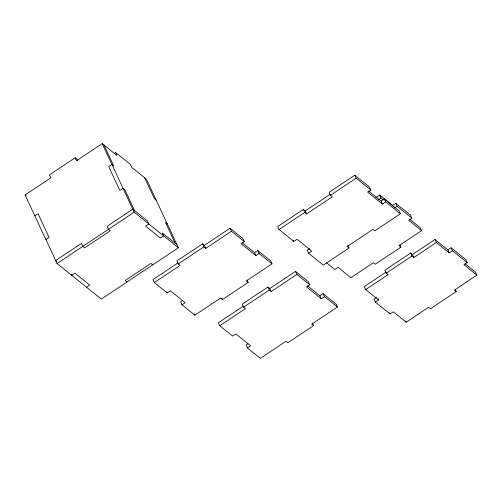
<?xml version="1.0" encoding="UTF-8"?>
<svg xmlns="http://www.w3.org/2000/svg" width="502" height="502" viewBox="0 0 502 502"><rect width="100%" height="100%" fill="white"/><g stroke="black" fill="none" stroke-linecap="round" stroke-linejoin="round"><path stroke-width="0.75" d="M77.521 160.452L76.963 159.26L75.118 157.772L49.416 174.891L50.802 177.865L25.1 194.983L57.059 263.512L101.297 299.098L178.411 247.762L146.458 179.227L131.706 167.367L130.319 164.386L115.573 152.526L114.287 153.38M115.573 152.526L116.96 155.501L102.213 143.641L76.511 160.753L75.118 157.772M34.826 215.835L38.039 213.701L49.152 237.534L45.939 239.674M57.059 263.512L134.172 212.17L178.411 247.762M86.551 287.238L89.764 285.098L75.018 273.232L71.805 275.372L71.246 274.18M182.533 300.547L180.601 301.827L181.994 304.808L194.895 315.187L220.598 298.075L222.442 299.556L248.151 282.444L246.306 280.963L272.009 263.851L259.107 253.466L255.894 255.606L241.148 243.746L244.361 241.606L231.46 231.227L205.751 248.339L204.364 245.359L202.519 243.878L176.817 260.99L178.204 263.97L180.049 265.451L154.34 282.563L152.953 279.589L178.015 262.904M204.364 245.359L230.067 228.247L242.974 238.626L244.361 241.606M178.204 263.97L203.906 246.858L205.751 248.339M154.34 282.563L167.248 292.948L170.46 290.809L185.207 302.668L181.994 304.808M308.561 253.253L323.307 265.119L349.015 248.001L347.171 246.52L372.873 229.408L374.718 230.889L400.427 213.777L385.68 201.917L382.461 204.057L367.715 192.191L370.928 190.051L369.541 187.07L354.795 175.211L329.092 192.322L330.479 195.303L332.324 196.784L306.615 213.902L305.229 210.922L303.384 209.434L277.681 226.553L279.068 229.527L293.814 241.393L297.027 239.253L311.773 251.113L308.561 253.253L307.174 250.272L309.74 248.565M305.229 210.922L330.291 194.236M279.068 229.527L304.777 212.415L306.615 213.902M330.479 195.303L356.182 178.191L370.928 190.051M242.121 242.667L254.508 252.631L257.721 250.492L270.622 260.871L272.009 263.851M375.803 197.625L379.656 195.052L392.558 205.437L393.116 206.623M378.477 199.746L381.049 198.033L383.39 199.922M368.688 191.111L381.074 201.076L384.287 198.936L399.034 210.796L400.427 213.777M247.944 343.713L246.018 344.999L247.404 347.98L260.306 358.359L286.014 341.247L287.859 342.728L313.562 325.616L311.717 324.135L337.426 307.017L324.518 296.638L321.305 298.778L306.559 286.918L309.772 284.778L296.87 274.399L271.168 291.511L269.775 288.531L267.93 287.05L242.228 304.162L243.614 307.142L245.459 308.623L219.757 325.735L218.364 322.755L243.426 306.069M392.558 205.437L395.771 203.297L410.523 215.157L411.91 218.138L408.697 220.278L421.598 230.656L399.109 245.629L400.954 247.109L375.245 264.228L373.4 262.741L350.911 277.719L338.009 267.334L334.796 269.474L326.538 262.835M269.775 288.531L295.483 271.419L308.385 281.798L309.772 284.778M243.614 307.142L269.323 290.03L271.168 291.511M394.591 207.985L397.164 206.278L411.91 218.138M307.531 285.833L319.918 295.797L323.131 293.664L336.033 304.043L337.426 307.017M247.404 347.98L250.617 345.84L235.871 333.974L232.658 336.114L219.757 325.735M376.531 297.404L373.959 299.117L375.345 302.097L390.092 313.957L393.304 311.824L406.212 322.202L428.702 307.224L430.547 308.711L456.249 291.599L454.41 290.112L476.9 275.14L463.999 264.761L467.211 262.621L452.465 250.762L449.252 252.895L436.345 242.516L413.855 257.495L412.462 254.514L410.623 253.027L384.915 270.145L386.308 273.119L388.146 274.607L365.657 289.579L364.27 286.598L386.12 272.053M412.462 254.514L434.958 239.536L447.859 249.921L449.252 252.895M386.308 273.119L412.01 256.007L413.855 257.495M447.859 249.921L451.072 247.781L465.818 259.641L467.211 262.621M375.345 302.097L378.558 299.958L378.006 298.765M409.651 219.186L420.212 227.676L421.598 230.656M464.952 263.669L475.513 272.159L476.9 275.14M365.657 289.579L378.558 299.958M156.178 200.085L154.34 198.604L144.614 177.746M167.298 223.923L165.453 222.442L175.179 243.301M177.024 244.781L162.278 232.915L163.665 235.896L160.452 238.036L145.705 226.176L148.918 224.036L147.532 221.056L132.785 209.196L107.077 226.308L108.47 229.288L110.308 230.769L84.606 247.881L82.761 246.4L81.374 243.42L55.666 260.532L56.588 261.272M152.708 264.874L150.864 263.393L125.161 280.505L127 281.986M25.1 194.983L26.022 195.724M451.072 247.781L452.465 250.762M434.958 239.536L436.345 242.516M455.138 289.215L456.249 291.599M395.771 203.297L397.164 206.278M410.623 253.027L412.01 256.007M384.287 198.936L385.68 201.917M379.656 195.052L381.049 198.033M381.074 201.076L382.461 204.057M399.837 244.731L400.954 247.109M354.795 175.211L356.182 178.191M405.654 321.01L406.212 322.202M389.539 312.765L390.092 313.957M347.905 245.622L349.015 248.001M303.384 209.434L304.777 212.415M323.131 293.664L324.518 296.638M319.918 295.797L321.305 298.778M293.262 240.201L293.814 241.393M295.483 271.419L296.87 274.399M312.451 323.232L313.562 325.616M257.721 250.492L259.107 253.466M254.508 252.631L255.894 255.606M267.93 287.05L269.323 290.03M230.067 228.247L231.46 231.227M247.04 280.06L248.151 282.444M202.519 243.878L203.906 246.858M221.89 298.364L222.442 299.556M194.337 313.995L194.895 315.187M104.058 145.122L113.785 165.98L111.94 164.499L108.727 166.639L119.846 190.478L123.059 188.338L124.898 189.819L134.624 210.677M102.213 143.641L134.172 212.17M166.689 291.756L167.248 292.948"/></g></svg>
